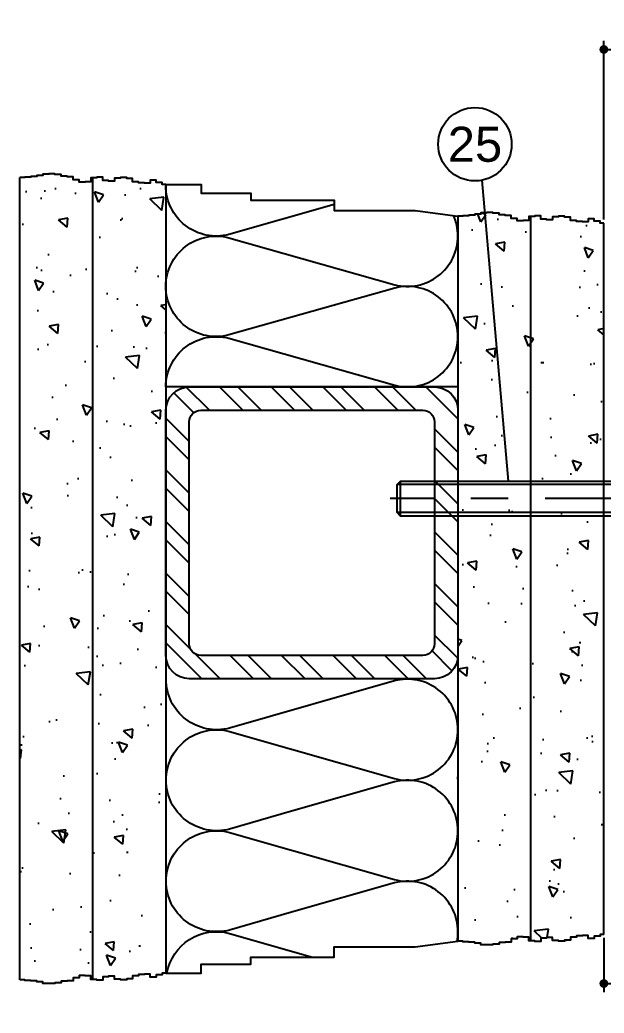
# Model space of a CAD drawing. Header units: millimetres. Extents: x -1821 to 14707, y -2864 to 1473.
# Drawn here: x 6290.9 to 6390.9, y -1314 to -1143.8 of the extents above; entities that cross this region are included whole.
import ezdxf
from ezdxf.enums import TextEntityAlignment as Align

# ---------------------------------------------------------------- set-up
doc = ezdxf.new("R2010")
doc.units = ezdxf.units.MM
for name, pattern in [('AUSGEZOGEN', [0]), ('CENTER', [50.800000000000004, 31.75, -6.35, 6.35, -6.35]), ('VERDECKT', [9.524999999999999, 6.35, -3.175])]:
    doc.linetypes.add(name, pattern=pattern)
for name, color, linetype in [('00TXT', 7, 'AUSGEZOGEN'), ('CENT_18', 3, 'CENTER'), ('CONST18', 3, 'Continuous'), ('CONST25', 2, 'Continuous'), ('CONST35', 7, 'Continuous'), ('HIDE_18', 3, 'VERDECKT')]:
    doc.layers.add(name, color=color, linetype=linetype)
doc.layers.add('AM_5', color=3, linetype='Continuous', lineweight=25)
doc.styles.add('BEMSTIL', font='8SIMPLEX.SHX', dxfattribs={"width": 0.85})
doc.styles.add('SWISS', font='swiss.ttf')
doc.dimstyles.new('Dok-1zu2-PUNKT$0', dxfattribs={"dimscale": 0.5, "dimtxt": 3.4, "dimasz": 1.5, "dimexe": 1.5, "dimexo": 0.6, "dimgap": 1.5, "dimtad": 0, "dimlfac": 2, "dimdsep": 46, "dimtxsty": 'BEMSTIL', "dimblk": 'PUNKT', "dimblk1": 'PUNKT', "dimblk2": 'PUNKT', "dimcen": 0, "dimclrd": 3, "dimclre": 3, "dimclrt": 3, "dimadec": 0, "dimazin": 0, "dimtfac": 0.7, "dimtofl": 0, "dimtmove": 0, "dimatfit": 3, "dimfxl": 1, "dimtolj": 1, "dimarcsym": 0})
pattern_1 = [(140, (6216.10753677033, -1481.379445025485), (1.59390855389031, 18.2184668996004), [1.905, -20.955]), (85.00000000000001, (6216.10753677033, -1481.379445025485), (-19.105664288218, -3.524282597566698), [1.524, -16.764]), (190.451, (6216.240361770329, -1479.861245025485), (-17.51166878202919, 14.69425016659593), [1.619, -17.809]), (136.1842, (6211.02753677033, -1481.379445025485), (4.204232793272717, 27.10790408921299), [2.8575, -31.4325]), (186.6356, (6211.377886770329, -1479.120455025485), (-24.74255558900492, 23.74042344662372), [2.4285, -26.7135]), (81.18400000000004, (6211.02753677033, -1481.379445025485), (-24.74251178605977, 23.74046058139339), [2.286, -25.146]), (111, (6212.297536770329, -1478.839445025485), (10.22655185167625, 15.16148798353833), [1.905, -20.955]), (56.00000000000004, (6212.297536770329, -1478.839445025485), (-18.41879661223193, 6.180202834764708), [1.524, -16.764]), (161.4514, (6213.149746770329, -1477.575995025485), (-8.192285771605743, 21.34164907701245), [1.618999999999998, -17.80899999999997]), (127.5, (6216.10753677033, -1481.379445025485), (-8.455503887315311, 0.3088603250591822), [0, -16.5608, 0, -17.018, 0, -16.8275]), (97.49999999999989, (6216.10753677033, -1481.379445025485), (-10.01805748181195, 6.681966251030576), [0, -9.702799999999998, 0, -16.1798, 0, -6.4135]), (57.49999999999999, (6216.10753677033, -1487.043645025485), (0.5728743992673466, 13.55905951668714), [0, -6.350000000000001, 0, -19.812, 0, -26.289]), (47.5, (6216.10753677033, -1489.583645025485), (-2.542649103333301, 14.81291813860181), [0, -8.255, 0, -13.1572, 0, -18.669])]

# ---------------------------------------------------------------- blocks, each defined once
blk = doc.blocks.new('*X89')
for p, q in [((380.7329799123289, 70.04759309409516), (377.3135459199241, 73.46702708649987)), ((385.6793230304368, 70.81508474081899), (381.6793230304368, 74.81508474081899)), ((388.8043230304369, 70.81508474081899), (384.8043230304369, 74.81508474081899)), ((394.5181577952687, 70.81508474081899), (390.5181577952687, 74.81508474081899)), ((397.6431577952687, 70.81508474081899), (393.6431577952687, 74.81508474081899)), ((403.3569925601005, 70.81508474081899), (399.3569925601005, 74.81508474081899)), ((406.4819925601005, 70.81508474081899), (402.4819925601005, 74.81508474081899)), ((412.1958273249324, 70.81508474081899), (408.1958273249323, 74.81508474081899)), ((415.3208273249323, 70.81508474081899), (411.3208273249323, 74.81508474081899)), ((421.2952963719889, 70.55445045859426), (417.0346620897642, 74.81508474081899)), ((426.3080745631643, 68.66667226741886), (420.1596620897641, 74.81508474081899)), ((380.3080745631643, 67.34749844325968), (376.3395641353434, 71.31600887108053)), ((426.3080745631643, 65.5416722674189), (422.0474402809396, 69.80230654964365)), ((380.3080745631643, 61.63366367842789), (376.3080745631643, 65.63366367842791)), ((426.3080745631643, 59.82783750258702), (422.3080745631643, 63.82783750258706)), ((380.3080745631643, 58.50866367842784), (376.3080745631643, 62.50866367842786)), ((426.3080745631643, 56.70283750258705), (422.3080745631643, 60.70283750258709)), ((380.3080745631643, 52.79482891359604), (376.3080745631643, 56.79482891359606)), ((426.3080745631643, 50.98900273775517), (422.3080745631643, 54.98900273775521)), ((380.3080745631643, 49.669828913596), (376.3080745631643, 53.66982891359601)), ((426.3080745631643, 47.86400273775521), (422.3080745631643, 51.86400273775525)), ((380.3080745631643, 43.9559941487642), (376.3080745631643, 47.95599414876421)), ((426.3080745631643, 42.15016797292341), (422.3080745631643, 46.15016797292345)), ((380.3080745631643, 40.83099414876415), (376.3080745631643, 44.83099414876417)), ((426.3080745631643, 39.02516797292336), (422.3080745631643, 43.0251679729234)), ((380.3080745631643, 35.11715938393235), (376.3080745631643, 39.11715938393237)), ((380.3080745631643, 31.99215938393231), (376.3080745631643, 35.99215938393232)), ((426.3080745631643, 33.31133320809157), (422.3080745631643, 37.3113332080916)), ((426.3080745631643, 30.18633320809152), (422.3080745631643, 34.18633320809155)), ((381.7713144414458, 24.815084740819), (376.3080745631643, 30.27832461910052)), ((424.9600169088455, 25.8205560975785), (421.5405829164413, 29.23999008998267)), ((387.4851492062776, 24.815084740819), (383.4851492062776, 28.815084740819)), ((390.6101492062776, 24.815084740819), (386.6101492062776, 28.815084740819)), ((396.3239839711094, 24.815084740819), (392.3239839711094, 28.815084740819)), ((399.4489839711095, 24.815084740819), (395.4489839711094, 28.815084740819)), ((405.1628187359413, 24.815084740819), (401.1628187359412, 28.815084740819)), ((408.2878187359413, 24.815084740819), (404.2878187359413, 28.815084740819)), ((414.0016535007731, 24.81508474081899), (410.0016535007731, 28.815084740819)), ((417.1266535007732, 24.81508474081899), (413.1266535007732, 28.81508474081899)), ((422.8089986934262, 24.84657431299771), (418.840488265605, 28.81508474081899))]:
    blk.add_line(p, q)
blk = doc.blocks.new('ws188285')
blk.add_lwpolyline([(4.999998749999996, 0), (-4.999998750000007, 0), (-4.999998750000017, 5.499998625000011, -0.4142135623730951), (-4.499998875000013, 5.999998500000004), (4.499998874999982, 5.999998500000004, -0.4142135623730943), (4.999998749999975, 5.499998625000011)], format="xyb", close=True)
blk.add_lwpolyline([(3.249999187499988, -6.394884621840902e-14, 0.4142135623730951), (2.999999249999981, -0.2499999375000499), (2.999999249999981, -49.40000015000007), (2.399999400000006, -50), (-2.399999399999995, -50.00000000000004), (-2.999999250000002, -49.40000015000007), (-2.999999250000002, -0.2499999375000499, 0.4142135623730951), (-3.249999187499998, -6.394884621840902e-14)], format="xyb")
for points in [[(2.999999250000002, -2.25), (-2.999999250000002, -2.25)], [(2.999999250000002, -49.40000015000007), (-2.999999250000002, -49.40000015000007)]]:
    blk.add_lwpolyline(points)
at = {"layer": 'CENT_18'}
blk.add_lwpolyline([(0, 7.099998224999993), (0, -51.19999970000008)], dxfattribs=at)
at = {"layer": 'CONST18'}
for points in [[(-2.999999250000002, -1.210769775266215), (-2.399999399999984, -2.25), (-2.399999399999898, -50.00000000000004)], [(2.999999250000002, -1.210769775266193), (2.399999399999984, -2.25), (2.399999400000102, -50)]]:
    blk.add_lwpolyline(points, dxfattribs=at)
at = {"layer": 'HIDE_18'}
for points in [[(-2.886750624260241, 5.999998500000004, 0.5352029789319199), (-1.443375312130051, 5.999998499999961, 0.2676014894659586), (1.443375312130158, 5.999998500000004, 0.5352029789319199), (2.886750624260316, 5.999998500000004, 0.5352029789319199)], [(-2.886750624260284, 2.586248833384452, 0.5352029789319199), (-1.443375312130094, 2.58624883338441, 0.2676014894659586), (1.443375312130115, 2.586248833384452, 0.5352029789319199), (2.886750624260273, 2.586248833384452)]]:
    blk.add_lwpolyline(points, format="xyb", dxfattribs=at)
for points in [[(2.886750624260252, 2.49999937500003), (-1.06581410364015e-14, 0.8333331250000384), (-2.886750624260273, 2.499999375000009), (-2.886750624260273, 5.999998500000046)], [(-1.443375312130094, 2.586248833384495), (-1.443375312130094, 5.999998500000004)], [(1.443375312130115, 2.586248833384452), (1.443375312130115, 5.999998499999961)], [(2.886750624260252, 2.58624883338441), (2.886750624260262, 5.999998499999919)], [(-1.443375312130094, 2.499999375000009), (-2.886750624260273, 2.499999375000009)]]:
    blk.add_lwpolyline(points, dxfattribs=at)
blk = doc.blocks.new('PUNKT')
at = {"color": 0, "linetype": 'Continuous'}
blk.add_line((-0.5, 0), (-1, 0), dxfattribs=at)
at = {"color": 0, "linetype": 'Continuous', "const_width": 0.5}
blk.add_lwpolyline([(-0.25, 0, 1), (0.25, 0, 1)], format="xyb", close=True, dxfattribs=at)
blk = doc.blocks.new('*D102')
at = {"layer": 'AM_5', "color": 3, "lineweight": -2, "transparency": 16777216}
for p, q in [((6390.852665526972, -1178.012295223421), (6390.852665526972, -1147.362457115441)), ((6392.352665526972, -1148.862457115441), (6397.452665526973, -1148.862457115441)), ((6398.952665526973, -1186.74378150733), (6398.952665526973, -1147.362457115441)), ((6398.952665526973, -1148.862457115441), (6410.557443555918, -1148.862457115441))]:
    blk.add_line(p, q, dxfattribs=at)
at = {"layer": 'Defpoints', "color": 0, "transparency": 16777216}
for p in [(6398.952665526973, -1148.862457115441), (6390.852665526972, -1178.61229522342), (6398.952665526973, -1187.34378150733)]:
    blk.add_point(p, dxfattribs=at)
at = {"layer": 'AM_5', "color": 3, "lineweight": -2, "transparency": 16777216, "xscale": 1.5, "yscale": 1.5, "zscale": 1.5, "rotation": 180}
blk.add_blockref('PUNKT', (6390.852665526972, -1148.862457115441), dxfattribs=at)
at = {"layer": 'AM_5', "color": 3, "lineweight": -2, "transparency": 16777216, "xscale": 1.5, "yscale": 1.5, "zscale": 1.5}
blk.add_blockref('PUNKT', (6398.952665526973, -1148.862457115441), dxfattribs=at)
at = {"layer": 'AM_5', "color": 3, "transparency": 16777216, "insert": (6414.396967365442, -1148.862457115441), "char_height": 3.4, "attachment_point": 5, "style": 'BEMSTIL'}
blk.add_mtext('\\A1; #', dxfattribs=at)
blk = doc.blocks.new('*D103')
at = {"layer": 'AM_5', "color": 3, "lineweight": -2, "transparency": 16777216}
for p, q in [((6398.9535535197, -1264.94378150733), (6398.9535535197, -1310.44339258236)), ((6390.852665526972, -1301.111115509979), (6390.852665526972, -1310.44339258236)), ((6392.352665526972, -1308.94339258236), (6397.4535535197, -1308.94339258236)), ((6398.9535535197, -1308.94339258236), (6411.5217095155, -1308.94339258236))]:
    blk.add_line(p, q, dxfattribs=at)
at = {"layer": 'Defpoints', "color": 0, "transparency": 16777216}
for p in [(6398.9535535197, -1264.34378150733), (6390.852665526972, -1300.511115509979), (6398.9535535197, -1308.94339258236)]:
    blk.add_point(p, dxfattribs=at)
at = {"layer": 'AM_5', "color": 3, "lineweight": -2, "transparency": 16777216, "xscale": 1.5, "yscale": 1.5, "zscale": 1.5, "rotation": 180}
blk.add_blockref('PUNKT', (6390.852665526972, -1308.94339258236), dxfattribs=at)
at = {"layer": 'AM_5', "color": 3, "lineweight": -2, "transparency": 16777216, "xscale": 1.5, "yscale": 1.5, "zscale": 1.5}
blk.add_blockref('PUNKT', (6398.9535535197, -1308.94339258236), dxfattribs=at)
at = {"layer": 'AM_5', "color": 3, "transparency": 16777216, "insert": (6415.361233325024, -1308.94339258236), "char_height": 3.4, "attachment_point": 5, "style": 'BEMSTIL'}
blk.add_mtext('\\A1; #', dxfattribs=at)

msp = doc.modelspace()

# ---------------------------------------------------------------- hatches: boundary and pattern name
at = {"layer": 'CONST25'}
h = msp.add_hatch(dxfattribs=at)
h.set_pattern_fill('AR-CONC', color=256, scale=0.1, angle=90, style=0)
h.set_pattern_definition(pattern_1)
h.paths.add_polyline_path([(6303.352665526972, -1170.85087979745), (6303.019629604253, -1170.85087979745), (6303.019629604253, -1171.524125592174), (6302.009605806673, -1171.524125592174), (6302.009605806673, -1171.585330285971), (6300.999581175101, -1171.585330285971), (6300.999581175101, -1171.187502694812), (6299.958949054155, -1171.187502694812), (6299.958949054155, -1170.667267383785), (6298.948924422582, -1170.667267383785), (6298.948924422582, -1170.575461593884), (6297.908293135628, -1170.575461593884), (6297.908293135628, -1170.300042556456), (6296.83705519329, -1170.300042556456), (6296.83705519329, -1170.177634002725), (6295.827030561719, -1170.177634002725), (6295.827030561719, -1170.208236766555), (6294.786399274763, -1170.208236766555), (6294.786399274763, -1170.453053040153), (6293.745767987809, -1170.453053040153), (6293.745767987809, -1170.636665453818), (6292.735743356237, -1170.636665453818), (6292.735743356237, -1170.728472077582), (6291.725718724665, -1170.728472077582), (6291.725718724665, -1170.789675937516), (6290.852665526972, -1170.789675937516), (6290.852665526972, -1308.333734795884), (6291.725718724665, -1308.333734795884), (6291.725718724665, -1308.394938655818), (6292.735743356237, -1308.394938655818), (6292.735743356237, -1308.486745279582), (6293.745767987809, -1308.486745279582), (6293.745767987809, -1308.670357693246), (6294.786399274763, -1308.670357693246), (6294.786399274763, -1308.915173966845), (6295.827030561719, -1308.915173966845), (6295.827030561719, -1308.945776730674), (6296.83705519329, -1308.945776730674), (6296.83705519329, -1308.823368176944), (6297.908293135628, -1308.823368176944), (6297.908293135628, -1308.547949139516), (6298.948924422582, -1308.547949139516), (6298.948924422582, -1308.456143349615), (6299.958949054155, -1308.456143349615), (6299.958949054155, -1307.935908038588), (6300.999581175101, -1307.935908038588), (6300.999581175101, -1307.538080447429), (6302.009605806673, -1307.538080447429), (6302.009605806673, -1307.599285141225), (6303.019629604253, -1307.599285141225), (6303.019629604253, -1308.27253093595), (6303.352665526972, -1308.27253093595)])
h.paths.add_polyline_path([(6378.352665526972, -1225.84378150733), (6365.852665526972, -1225.84378150733), (6365.852665526972, -1252.699684709332), (6365.852665526972, -1264.791395380927, -0.01885166118363091), (6365.87724932158, -1265.443196239569, -0.01885166118366715), (6365.852665526972, -1266.094997098213), (6365.852665526972, -1282.097459358195, -0.01885166118366638), (6365.87724932158, -1282.749260216839, -0.01885166118366551), (6365.852665526972, -1283.401061075483), (6365.852665526972, -1299.403523335464, -0.01885166118366303), (6365.87724932158, -1300.055324194108, -0.01885166118366016), (6365.852665526972, -1300.707125052752), (6365.852665526972, -1301.704596615731), (6366.725718724665, -1301.704596615731), (6366.725718724665, -1301.765800475665), (6367.735743356237, -1301.765800475665), (6367.735743356237, -1301.857607099429), (6368.745767987809, -1301.857607099429), (6368.745767987809, -1302.041219513093), (6369.786399274763, -1302.041219513093), (6369.786399274763, -1302.286035786692), (6370.827030561719, -1302.286035786692), (6370.827030561719, -1302.316638550522), (6371.83705519329, -1302.316638550522), (6371.83705519329, -1302.194229996791), (6372.908293135628, -1302.194229996791), (6372.908293135628, -1301.918810959363), (6373.948924422582, -1301.918810959363), (6373.948924422582, -1301.827005169462), (6374.958949054155, -1301.827005169462), (6374.958949054155, -1301.306769858435), (6375.999581175101, -1301.306769858435), (6375.999581175101, -1300.908942267276), (6377.009605806673, -1300.908942267276), (6377.009605806673, -1300.970146961072), (6378.019629604254, -1300.970146961072), (6378.019629604254, -1301.643392755797), (6378.352665526972, -1301.643392755797)])
h.paths.add_polyline_path([(6390.852665526972, -1225.84378150733), (6378.352665526972, -1225.84378150733), (6378.352665526972, -1301.643392755797), (6379.029654235826, -1301.643392755797), (6379.029654235826, -1301.735198545698), (6380.039678867398, -1301.735198545698), (6380.039678867398, -1301.153759374737), (6381.04970349897, -1301.153759374737), (6381.04970349897, -1301.061952750973), (6382.059728130542, -1301.061952750973), (6382.059728130542, -1301.551586132034), (6383.100360251488, -1301.551586132034), (6383.100360251488, -1301.673994685765), (6384.140991538443, -1301.673994685765), (6384.140991538443, -1301.490382272099), (6385.151016170015, -1301.490382272099), (6385.151016170015, -1300.970146961072), (6386.161040801588, -1300.970146961073), (6386.161040801588, -1300.786534547408), (6387.171065433159, -1300.786534547408), (6387.171065433159, -1300.694727923644), (6388.181090064732, -1300.694727923644), (6388.181090064732, -1301.214963234671), (6389.191114696304, -1301.214963234671), (6389.191114696304, -1300.817136477375), (6390.201139327875, -1300.817136477375), (6390.201139327875, -1300.51111550998), (6390.852665526972, -1300.511115509979)])
h.paths.add_polyline_path([(6390.852665526972, -1178.61229522342), (6390.201139327875, -1178.61229522342), (6390.201139327875, -1178.306274256024), (6389.191114696304, -1178.306274256025), (6389.191114696304, -1177.908447498728), (6388.181090064732, -1177.908447498728), (6388.181090064732, -1178.428682809755), (6387.171065433159, -1178.428682809755), (6387.171065433159, -1178.336876185992), (6386.161040801588, -1178.336876185992), (6386.161040801588, -1178.153263772327), (6385.151016170015, -1178.153263772327), (6385.151016170015, -1177.6330284613), (6384.140991538443, -1177.6330284613), (6384.140991538443, -1177.449416047635), (6383.100360251488, -1177.449416047635), (6383.100360251488, -1177.571824601366), (6382.059728130542, -1177.571824601366), (6382.059728130542, -1178.061457982426), (6381.04970349897, -1178.061457982426), (6381.04970349897, -1177.969651358663), (6380.039678867398, -1177.969651358663), (6380.039678867398, -1177.388212187701), (6379.029654235826, -1177.388212187702), (6379.029654235826, -1177.480017977602), (6378.352665526972, -1177.480017977602), (6378.352665526972, -1225.84378150733), (6390.852665526972, -1225.84378150733)])
h.paths.add_polyline_path([(6378.352665526972, -1177.480017977602), (6378.019629604254, -1177.480017977602), (6378.019629604254, -1178.153263772327), (6377.009605806673, -1178.153263772327), (6377.009605806673, -1178.214468466124), (6375.999581175101, -1178.214468466124), (6375.999581175101, -1177.816640874965), (6374.958949054155, -1177.816640874965), (6374.958949054155, -1177.296405563938), (6373.948924422582, -1177.296405563938), (6373.948924422582, -1177.204599774037), (6372.908293135628, -1177.204599774037), (6372.908293135628, -1176.929180736608), (6371.83705519329, -1176.929180736608), (6371.83705519329, -1176.806772182878), (6370.827030561719, -1176.806772182878), (6370.827030561719, -1176.837374946707), (6369.786399274763, -1176.837374946707), (6369.786399274763, -1177.082191220306), (6368.745767987809, -1177.082191220306), (6368.745767987809, -1177.265803633971), (6367.735743356237, -1177.265803633971), (6367.735743356237, -1177.357610257734), (6366.725718724665, -1177.357610257734), (6366.725718724665, -1177.418814117668), (6365.852665526972, -1177.418814117669), (6365.852665526972, -1225.84378150733), (6378.352665526972, -1225.84378150733)])
h = msp.add_hatch(dxfattribs=at)
h.set_pattern_fill('AR-CONC', color=256, scale=0.1, angle=90, style=0)
h.set_pattern_definition(pattern_1)
h.paths.add_polyline_path([(6315.852665526972, -1206.706000086004, -0.0003664112378113636), (6315.852665526972, -1206.693369332224), (6315.852665526972, -1189.470235769072, -0.000366411249077309), (6315.852665526972, -1189.457605014903), (6315.852665526972, -1172.234471451731, -0.0003664112496973317), (6315.852665526972, -1172.221840697541), (6315.852665526972, -1171.983157043268), (6315.201139327875, -1171.983157043267), (6315.201139327875, -1171.677136075872), (6314.191114696304, -1171.677136075872), (6314.191114696304, -1171.279309318576), (6313.181090064732, -1171.279309318576), (6313.181090064732, -1171.799544629602), (6312.171065433159, -1171.799544629602), (6312.171065433159, -1171.707738005839), (6311.161040801588, -1171.707738005839), (6311.161040801588, -1171.524125592174), (6310.151016170015, -1171.524125592174), (6310.151016170015, -1171.003890281148), (6309.140991538443, -1171.003890281148), (6309.140991538443, -1170.820277867482), (6308.100360251488, -1170.820277867482), (6308.100360251488, -1170.942686421213), (6307.059728130542, -1170.942686421213), (6307.059728130542, -1171.432319802273), (6306.04970349897, -1171.432319802273), (6306.04970349897, -1171.34051317851), (6305.039678867398, -1171.34051317851), (6305.039678867398, -1170.759074007549), (6304.029654235826, -1170.759074007549), (6304.029654235826, -1170.85087979745), (6303.352665526972, -1170.85087979745), (6303.352665526972, -1308.27253093595), (6304.029654235826, -1308.27253093595), (6304.029654235826, -1308.364336725851), (6305.039678867398, -1308.364336725851), (6305.039678867398, -1307.78289755489), (6306.04970349897, -1307.78289755489), (6306.04970349897, -1307.691090931126), (6307.059728130542, -1307.691090931126), (6307.059728130542, -1308.180724312187), (6308.100360251488, -1308.180724312187), (6308.100360251488, -1308.303132865917), (6309.140991538443, -1308.303132865917), (6309.140991538443, -1308.119520452252), (6310.151016170015, -1308.119520452252), (6310.151016170015, -1307.599285141225), (6311.161040801588, -1307.599285141225), (6311.161040801588, -1307.415672727561), (6312.171065433159, -1307.415672727561), (6312.171065433159, -1307.323866103797), (6313.181090064732, -1307.323866103797), (6313.181090064732, -1307.844101414824), (6314.191114696304, -1307.844101414824), (6314.191114696304, -1307.446274657528), (6315.201139327875, -1307.446274657528), (6315.201139327875, -1307.140253690133), (6315.852665526972, -1307.140253690132)])

# ---------------------------------------------------------------- linework, layer by layer
at = {"layer": '00TXT', "color": 3}
msp.add_line((6374.543062783601, -1222.844308162401), (6370.029460756004, -1171.273836941178), dxfattribs=at)
msp.add_circle((6368.778199647072, -1165.111824513627), 6.287769995795225, dxfattribs=at)
at = {"layer": 'CONST35'}
for p, q in [((6290.852665526972, -1308.333734795884), (6290.852665526972, -1170.789675937516)), ((6390.852665526972, -1300.511115509979), (6390.852665526972, -1178.61229522342)), ((6365.852665526972, -1206.699684709331), (6315.852665526972, -1206.699684709331))]:
    msp.add_line(p, q, dxfattribs=at)
for points in [[(6315.852665526972, -1171.983157043268), (6315.201139327875, -1171.983157043267), (6315.201139327875, -1171.677136075872), (6314.191114696304, -1171.677136075872), (6314.191114696304, -1171.279309318576), (6313.181090064732, -1171.279309318576), (6313.181090064732, -1171.799544629602), (6312.171065433159, -1171.799544629602), (6312.171065433159, -1171.707738005839), (6311.161040801588, -1171.707738005839), (6311.161040801588, -1171.524125592174), (6310.151016170015, -1171.524125592174), (6310.151016170015, -1171.003890281148), (6309.140991538443, -1171.003890281148), (6309.140991538443, -1170.820277867482), (6308.100360251488, -1170.820277867482), (6308.100360251488, -1170.942686421213), (6307.059728130542, -1170.942686421213), (6307.059728130542, -1171.432319802273), (6306.04970349897, -1171.432319802273), (6306.04970349897, -1171.34051317851), (6305.039678867398, -1171.34051317851), (6305.039678867398, -1170.759074007549), (6304.029654235826, -1170.759074007549), (6304.029654235826, -1170.85087979745), (6303.019629604253, -1170.85087979745), (6303.019629604253, -1171.524125592174), (6302.009605806673, -1171.524125592174), (6302.009605806673, -1171.585330285971), (6300.999581175101, -1171.585330285971), (6300.999581175101, -1171.187502694812), (6299.958949054155, -1171.187502694812), (6299.958949054155, -1170.667267383785), (6298.948924422582, -1170.667267383785), (6298.948924422582, -1170.575461593884), (6297.908293135628, -1170.575461593884), (6297.908293135628, -1170.300042556456), (6296.83705519329, -1170.300042556456), (6296.83705519329, -1170.177634002725), (6295.827030561719, -1170.177634002725), (6295.827030561719, -1170.208236766555), (6294.786399274763, -1170.208236766555), (6294.786399274763, -1170.453053040153), (6293.745767987809, -1170.453053040153), (6293.745767987809, -1170.636665453818), (6292.735743356237, -1170.636665453818), (6292.735743356237, -1170.728472077582), (6291.725718724665, -1170.728472077582), (6291.725718724665, -1170.789675937516), (6290.852665526972, -1170.789675937516)], [(6303.352665526972, -1308.27253093595), (6303.352665526972, -1170.85087979745)], [(6315.852665526972, -1171.983157043268), (6315.852665526972, -1307.140253690132)], [(6315.852665526972, -1171.983157043268), (6321.915268124615, -1171.983157043268), (6321.915268124615, -1173.507112512641), (6330.386131499354, -1173.507112512641), (6330.386131499354, -1174.716458169621), (6344.687590012075, -1174.716458169621), (6344.687590012075, -1176.475506017239), (6358.549003023866, -1176.475506017239), (6365.852665526972, -1177.418814117669)], [(6390.852665526972, -1178.61229522342), (6390.201139327875, -1178.61229522342), (6390.201139327875, -1178.306274256025), (6389.191114696304, -1178.306274256025), (6389.191114696304, -1177.908447498728), (6388.181090064732, -1177.908447498728), (6388.181090064732, -1178.428682809755), (6387.171065433159, -1178.428682809755), (6387.171065433159, -1178.336876185992), (6386.161040801588, -1178.336876185992), (6386.161040801588, -1178.153263772327), (6385.151016170015, -1178.153263772327), (6385.151016170015, -1177.6330284613), (6384.140991538443, -1177.6330284613), (6384.140991538443, -1177.449416047635), (6383.100360251488, -1177.449416047635), (6383.100360251488, -1177.571824601366), (6382.059728130542, -1177.571824601366), (6382.059728130542, -1178.061457982426), (6381.04970349897, -1178.061457982426), (6381.04970349897, -1177.969651358663), (6380.039678867398, -1177.969651358663), (6380.039678867398, -1177.388212187701), (6379.029654235826, -1177.388212187701), (6379.029654235826, -1177.480017977602), (6378.019629604254, -1177.480017977602), (6378.019629604254, -1178.153263772327), (6377.009605806673, -1178.153263772327), (6377.009605806673, -1178.214468466124), (6375.999581175101, -1178.214468466124), (6375.999581175101, -1177.816640874965), (6374.958949054155, -1177.816640874965), (6374.958949054155, -1177.296405563938), (6373.948924422582, -1177.296405563938), (6373.948924422582, -1177.204599774037), (6372.908293135628, -1177.204599774037), (6372.908293135628, -1176.929180736608), (6371.83705519329, -1176.929180736608), (6371.83705519329, -1176.806772182878), (6370.827030561719, -1176.806772182878), (6370.827030561719, -1176.837374946707), (6369.786399274763, -1176.837374946707), (6369.786399274763, -1177.082191220306), (6368.745767987809, -1177.082191220306), (6368.745767987809, -1177.265803633971), (6367.735743356237, -1177.265803633971), (6367.735743356237, -1177.357610257734), (6366.725718724665, -1177.357610257734), (6366.725718724665, -1177.418814117669), (6365.852665526972, -1177.418814117669)], [(6365.852665526972, -1177.418814117669), (6365.852665526972, -1301.704596615731)], [(6378.352665526972, -1301.643392755797), (6378.352665526972, -1177.480017977602)], [(6315.852665526972, -1307.140253690132), (6321.915268124615, -1307.140253690132), (6321.915268124615, -1305.616298220759), (6330.386131499354, -1305.616298220759), (6330.386131499354, -1304.406952563779), (6344.687590012075, -1304.406952563779), (6344.687590012075, -1302.647904716161), (6358.549003023866, -1302.647904716161), (6365.852665526972, -1301.704596615731)], [(6390.852665526972, -1300.511115509979), (6390.201139327875, -1300.51111550998), (6390.201139327875, -1300.817136477375), (6389.191114696304, -1300.817136477375), (6389.191114696304, -1301.214963234671), (6388.181090064732, -1301.214963234671), (6388.181090064732, -1300.694727923644), (6387.171065433159, -1300.694727923644), (6387.171065433159, -1300.786534547408), (6386.161040801588, -1300.786534547408), (6386.161040801588, -1300.970146961072), (6385.151016170015, -1300.970146961072), (6385.151016170015, -1301.490382272099), (6384.140991538443, -1301.490382272099), (6384.140991538443, -1301.673994685764), (6383.100360251488, -1301.673994685764), (6383.100360251488, -1301.551586132034), (6382.059728130542, -1301.551586132034), (6382.059728130542, -1301.061952750973), (6381.04970349897, -1301.061952750973), (6381.04970349897, -1301.153759374737), (6380.039678867398, -1301.153759374737), (6380.039678867398, -1301.735198545698), (6379.029654235826, -1301.735198545698), (6379.029654235826, -1301.643392755797), (6378.019629604254, -1301.643392755797), (6378.019629604254, -1300.970146961072), (6377.009605806673, -1300.970146961072), (6377.009605806673, -1300.908942267276), (6375.999581175101, -1300.908942267276), (6375.999581175101, -1301.306769858435), (6374.958949054155, -1301.306769858435), (6374.958949054155, -1301.827005169462), (6373.948924422582, -1301.827005169462), (6373.948924422582, -1301.918810959363), (6372.908293135628, -1301.918810959363), (6372.908293135628, -1302.194229996791), (6371.83705519329, -1302.194229996791), (6371.83705519329, -1302.316638550522), (6370.827030561719, -1302.316638550522), (6370.827030561719, -1302.286035786692), (6369.786399274763, -1302.286035786692), (6369.786399274763, -1302.041219513093), (6368.745767987809, -1302.041219513093), (6368.745767987809, -1301.857607099429), (6367.735743356237, -1301.857607099429), (6367.735743356237, -1301.765800475665), (6366.725718724665, -1301.765800475665), (6366.725718724665, -1301.704596615731), (6365.852665526972, -1301.704596615731)], [(6315.852665526972, -1307.140253690132), (6315.201139327875, -1307.140253690133), (6315.201139327875, -1307.446274657528), (6314.191114696304, -1307.446274657528), (6314.191114696304, -1307.844101414824), (6313.181090064732, -1307.844101414824), (6313.181090064732, -1307.323866103797), (6312.171065433159, -1307.323866103797), (6312.171065433159, -1307.415672727561), (6311.161040801588, -1307.415672727561), (6311.161040801588, -1307.599285141225), (6310.151016170015, -1307.599285141225), (6310.151016170015, -1308.119520452252), (6309.140991538443, -1308.119520452252), (6309.140991538443, -1308.303132865917), (6308.100360251488, -1308.303132865917), (6308.100360251488, -1308.180724312187), (6307.059728130542, -1308.180724312187), (6307.059728130542, -1307.691090931126), (6306.04970349897, -1307.691090931126), (6306.04970349897, -1307.78289755489), (6305.039678867398, -1307.78289755489), (6305.039678867398, -1308.364336725851), (6304.029654235826, -1308.364336725851), (6304.029654235826, -1308.27253093595), (6303.019629604253, -1308.27253093595), (6303.019629604253, -1307.599285141225), (6302.009605806673, -1307.599285141225), (6302.009605806673, -1307.538080447429), (6300.999581175101, -1307.538080447429), (6300.999581175101, -1307.935908038588), (6299.958949054155, -1307.935908038588), (6299.958949054155, -1308.456143349615), (6298.948924422582, -1308.456143349615), (6298.948924422582, -1308.547949139516), (6297.908293135628, -1308.547949139516), (6297.908293135628, -1308.823368176944), (6296.83705519329, -1308.823368176944), (6296.83705519329, -1308.945776730674), (6295.827030561719, -1308.945776730674), (6295.827030561719, -1308.915173966845), (6294.786399274763, -1308.915173966845), (6294.786399274763, -1308.670357693246), (6293.745767987809, -1308.670357693246), (6293.745767987809, -1308.486745279582), (6292.735743356237, -1308.486745279582), (6292.735743356237, -1308.394938655818), (6291.725718724665, -1308.394938655818), (6291.725718724665, -1308.333734795884), (6290.852665526972, -1308.333734795884)]]:
    msp.add_lwpolyline(points, dxfattribs=at)
for points in [[(6344.687590012075, -1175.449189805902), (6326.662719042491, -1180.562558722559, -0.4917171821874901), (6315.852663212947, -1172.228156074651, -0.4917171821874901)], [(6365.852665526972, -1180.846038233321, 0.1057262002773636), (6365.098962018162, -1177.321469172598)], [(6315.852663212947, -1189.463920391991, -0.4917171821874901), (6326.662719042491, -1181.129517744084), (6355.042609697428, -1189.180440881229, 0.4917171821874902), (6365.852665526972, -1180.846038233321, 0.4917171821874902)], [(6365.852665526972, -1198.081802550661, 0.4917171821874902), (6355.042609697428, -1189.747399902754), (6326.662719042491, -1197.798323039899, -0.4917171821874901), (6315.852663212947, -1189.463920391991, -0.4917171821874901)], [(6315.852663212947, -1206.699684709331, -0.4917171821874901), (6326.662719042491, -1198.365282061424), (6355.042609697428, -1206.416205198569, 0.4917171821874902), (6365.852665526972, -1198.081802550661, 0.4917171821874902)], [(6365.87724932158, -1265.443196239569, 0.4922184302757412), (6355.009596333922, -1257.078364117702), (6326.755521429446, -1265.154996372802, -0.4922184302757412), (6315.887868441788, -1256.790164250935, -0.4922184302757412)], [(6315.887868441788, -1274.096228228204, -0.4922184302757412), (6326.755521429446, -1265.731396106337), (6337.378630025648, -1268.768088754303, 0.4922184302757412)], [(6337.378630025648, -1268.768088754303), (6355.009596333922, -1273.808028361436, 0.4922184302757412), (6365.87724932158, -1265.443196239569, 0.4922184302757412)], [(6337.378630025648, -1279.424367702105), (6326.755521429446, -1282.461060350071, -0.4922184302757412), (6315.887868441788, -1274.096228228204, -0.4922184302757412)], [(6365.87724932158, -1282.749260216839, 0.4922184302757412), (6355.009596333922, -1274.384428094972), (6337.378630025648, -1279.424367702105, -0.4922184302757412)], [(6315.887868441788, -1291.402292205473, -0.4922184302757412), (6326.755521429446, -1283.037460083606), (6337.378630025648, -1286.074152731573, 0.4922184302757412)], [(6337.378630025648, -1286.074152731573), (6355.009596333922, -1291.114092338706, 0.4922184302757412), (6365.87724932158, -1282.749260216839, 0.4922184302757412)], [(6337.378630025648, -1296.730431679374), (6326.755521429446, -1299.76712432734, -0.4922184302757412), (6315.887868441788, -1291.402292205473, -0.4922184302757412)], [(6365.87724932158, -1300.055324194108, 0.4922184302757412), (6355.009596333922, -1291.690492072241), (6337.378630025648, -1296.730431679374, -0.4922184302757412)], [(6316.031140318116, -1307.140253690132, -0.4368280242456363), (6326.755521429446, -1300.343524060876), (6340.970408236692, -1304.406952563779, 0.4922184302757412)], [(6365.715151510106, -1301.722357305793, 0.0485042704352932), (6365.87724932158, -1300.055324194108, 0.4922184302757412)]]:
    msp.add_lwpolyline(points, format="xyb", dxfattribs=at)
for points in [[(6365.852665526972, -1210.699684709332), (6365.852665526972, -1252.699684709332, -0.4142135623730951), (6361.852665526972, -1256.699684709332), (6319.852665526972, -1256.699684709332, -0.4142135623730951), (6315.852665526972, -1252.699684709332), (6315.852665526972, -1210.699684709332, -0.4142135623730951), (6319.852665526972, -1206.699684709332), (6361.852665526972, -1206.699684709332, -0.4142135623730951)], [(6361.852665526972, -1212.699684709332), (6361.852665526972, -1250.699684709332, -0.4142135623730951), (6359.852665526972, -1252.699684709332), (6321.852665526972, -1252.699684709332, -0.4142135623730951), (6319.852665526972, -1250.699684709332), (6319.852665526972, -1212.699684709332, -0.4142135623730951), (6321.852665526972, -1210.699684709332), (6359.852665526972, -1210.699684709332, -0.4142135623730951)]]:
    msp.add_lwpolyline(points, format="xyb", close=True, dxfattribs=at)

# ---------------------------------------------------------------- block references
at = {"layer": 'CONST25', "xscale": -1, "rotation": 90}
msp.add_blockref('*X89', (6390.667750267791, -830.3916101461673), dxfattribs=at)
at = {"layer": 'CONST25', "rotation": 270}
msp.add_blockref('ws188285', (6405.450392457631, -1225.844307412401), dxfattribs=at)

# ---------------------------------------------------------------- texts
at = {"layer": '00TXT', "color": 40, "style": 'SWISS'}
msp.add_text('25', height=6, dxfattribs=at).set_placement((6368.778199647072, -1165.111824513627), align=Align.MIDDLE)

# ---------------------------------------------------------------- dimensions: what is measured, and where the dimension line sits
at = {"layer": 'AM_5'}
for base, p1, p2, picture, middle in [((6398.952665526973, -1148.862457115441), (6390.852665526972, -1178.61229522342), (6398.952665526973, -1187.34378150733), '*D102', (6414.396967365442, -1148.862457115441)), ((6398.9535535197, -1308.94339258236), (6390.852665526972, -1300.511115509979), (6398.9535535197, -1264.34378150733), '*D103', (6415.361233325024, -1308.94339258236))]:
    dim = msp.add_linear_dim(base=base, p1=p1, p2=p2, text=' #', dimstyle='Dok-1zu2-PUNKT$0', override={"dimscale": 1, "dimlfac": 1}, dxfattribs=at)
    dim.commit()
    dim.dimension.update_dxf_attribs({"geometry": picture, "text_midpoint": middle, "dimtype": 160})

doc.saveas('drawing.dxf')
